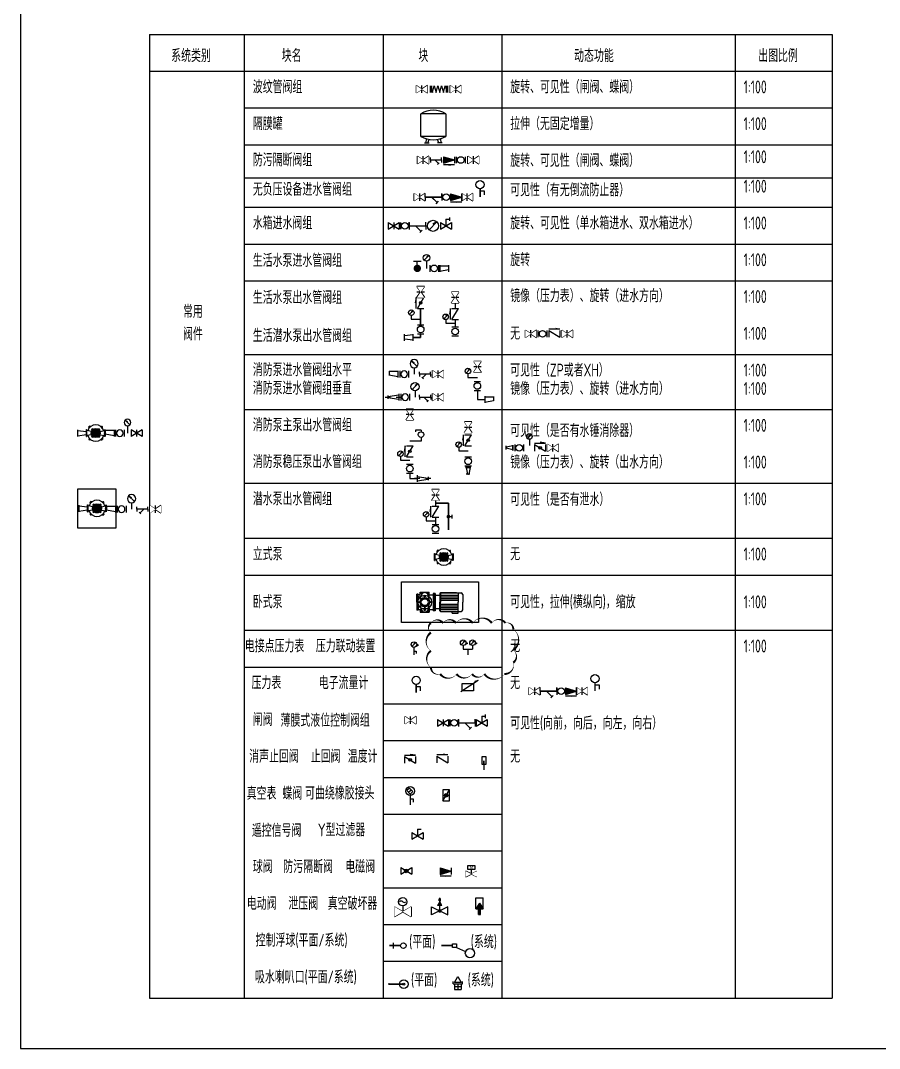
# Model space of a CAD drawing. Extents: x -973766 to 490869, y -74466 to 47007.
# Drawn here: x -497743 to -474392, y -54990 to -27044 of the extents above; entities that cross this region are included whole.
import ezdxf

# ---------------------------------------------------------------- set-up
doc = ezdxf.new("R2010")
doc.units = 0
doc.header["$LTSCALE"] = 100
doc.header["$MEASUREMENT"] = 0
for name, pattern in [('BORDER', [1.75, 0.5, -0.25, 0.5, -0.25, 0, -0.25]), ('CENTER2', [28.575, 19.05, -3.175, 3.175, -3.175]), ('DASHED', [19.05, 12.7, -6.35])]:
    doc.linetypes.add(name, pattern=pattern)
doc.layers.get('Defpoints').update_dxf_attribs({"color": 2})
for name, color, linetype in [('W-BUSH', 231, 'Continuous'), ('W-BUSH-NOTE', 231, 'Continuous'), ('W-COCR-DIMS', 131, 'Continuous'), ('W-COCR-EQPM', 130, 'Continuous'), ('W-COCR-NOTE', 140, 'Continuous'), ('W-DRAI-DIMS', 51, 'Continuous'), ('W-DRAI-EQPM', 2, 'Continuous'), ('W-DRAI-FLDR', 50, 'Continuous'), ('W-DRAI-NOTE', 50, 'Continuous'), ('W-DRIN-DIMS', 211, 'Continuous'), ('W-DRIN-EQPM', 60, 'Continuous'), ('W-DRIN-NOTE', 210, 'Continuous'), ('W-DRIN-PIPE', 180, 'Continuous'), ('W-DRIR-PIPE', 2, 'BORDER'), ('W-EQPM', 8, 'Continuous'), ('W-EQPM-ANTI', 40, 'Continuous'), ('W-FRPT-DRAI-PIPE', 4, 'DASHED'), ('W-FRPT-EXTG', 140, 'Continuous'), ('W-FRPT-HYDT', 60, 'Continuous'), ('W-FRPT-HYDT-DIMS', 61, 'Continuous'), ('W-FRPT-HYDT-EQPM', 60, 'Continuous'), ('W-FRPT-NOTE', 60, 'Continuous'), ('W-FRPT-SPRL', 60, 'Continuous'), ('W-FRPT-SPRL-DIMS', 61, 'Continuous'), ('W-FRPT-SPRL-EQPM', 60, 'Continuous'), ('W-GAS-DIMS', 201, 'Continuous'), ('W-GAS-EQPM', 200, 'Continuous'), ('W-GAS-NOTE', 200, 'Continuous'), ('W-HOLE', 231, 'Continuous'), ('W-HOLE-NOTE', 231, 'Continuous'), ('W-NOTE', 40, 'Continuous'), ('W-NOTE-NAME', 40, 'Continuous'), ('W-POST', 10, 'Continuous'), ('W-RAIN-DIMS', 61, 'Continuous'), ('W-RAIN-EQPM', 60, 'Continuous'), ('W-RAIN-NOTE', 60, 'Continuous'), ('W-RECL-DIMS', 131, 'Continuous'), ('W-RECL-EQPM', 130, 'Continuous'), ('W-RECL-NOTE', 130, 'Continuous'), ('W-SHET-IDGF', 7, 'Continuous'), ('W-SHET-PROF', 40, 'Continuous'), ('W-SHET-SHET', 7, 'Continuous'), ('W-WSUP-DIMS', 41, 'Continuous'), ('W-WSUP-EQPM', 3, 'Continuous'), ('W-WSUP-NOTE', 40, 'Continuous'), ('W-XF', 7, 'Continuous'), ('W-XR', 7, 'Continuous')]:
    doc.layers.add(name, color=color, linetype=linetype)
for name, color, linetype, lineweight in [('W-COCR-PIPE', 111, 'TH_PL19-100_YW', 30), ('W-DRAI-DOME-PIPE', 2, 'TH_PL13-100_F', 30), ('W-DRAI-SEWR-PIPE', 2, 'TH_PL18-100_W', 30), ('W-DRAI-VENT-PIPE', 5, 'TH_PL21-100_T', 30), ('W-FRPT-HYDT-PIPE', 1, 'TH_PL09-100_XH', 30), ('W-FRPT-SPRL-PIPE', 4, 'TH_PL10-100_ZP', 30), ('W-GAS-PIPE', 40, 'TH_PL12-100_Q', 30), ('W-RAIN-PIPE', 4, 'TH_PL16-100_Y', 30), ('W-RECL-PIPE', 6, 'TH_PL06-100_ZJ', 30), ('W-WSUP-COOL-PIPE', 3, 'TH_PL01-100_J', 30), ('W-WSUP-HOT-PIPE', 5, 'TH_PL02-100_R', 30), ('W-WSUP-HOTI-PIPE', 2, 'TH_PL05-100_RM', 30), ('W-WSUP-HOTR-PIPE', 4, 'TH_PL07-100_RH', 30)]:
    doc.layers.add(name, color=color, linetype=linetype, lineweight=lineweight)
doc.styles.add('CCDI_T_S01', font='')
doc.styles.add('TH-STYLE3', font='tssdeng.shx', dxfattribs={"width": 0.8, "bigfont": 'tssdchn.shx'})
doc.styles.get('CCDI_T_S01').set_extended_font_data('Font Creator Program')
doc.linetypes.add('TH_PL01-100_J', pattern='A,25,["J",TH-STYLE3,S=3,R=0,X=1.1,Y=-1.25],-3.5', length=28.5)
doc.linetypes.add('TH_PL02-100_R', pattern='A,25,["R",TH-STYLE3,S=3,R=0,X=1.1,Y=-1.25],-3.5', length=28.5)
doc.linetypes.add('TH_PL05-100_RM', pattern='A,25,["RM",TH-STYLE3,S=3,R=0,X=1,Y=-1],-6.5', length=31.5)
doc.linetypes.add('TH_PL06-100_ZJ', pattern='A,25,["ZJ",TH-STYLE3,S=3,R=0,X=1.2,Y=-1.25],-5.5', length=30.5)
doc.linetypes.add('TH_PL07-100_RH', pattern='A,25,["RH",TH-STYLE3,S=3,R=0,X=1.1,Y=-1],-6', length=31)
doc.linetypes.add('TH_PL09-100_XH', pattern='A,25,["XH",TH-STYLE3,S=3,R=0,X=1.15,Y=-1.1],-6', length=31)
doc.linetypes.add('TH_PL10-100_ZP', pattern='A,25,["ZP",TH-STYLE3,S=3,R=0,X=1.15,Y=-1.25],-6.5', length=31.5)
doc.linetypes.add('TH_PL12-100_Q', pattern='A,25,["Q",TH-STYLE3,S=3,R=0,X=1.15,Y=-1.25],-4', length=29)
doc.linetypes.add('TH_PL13-100_F', pattern='A,25,["F",TH-STYLE3,S=3,R=0,X=1.4,Y=-1.25],-3.5', length=28.5)
doc.linetypes.add('TH_PL16-100_Y', pattern='A,25,["Y",TH-STYLE3,S=3,R=0,X=1.15,Y=-1.25],-4', length=29)
doc.linetypes.add('TH_PL18-100_W', pattern='A,25,["W",TH-STYLE3,S=3,R=0,X=0.8,Y=-1.25],-3.5', length=28.5)
doc.linetypes.add('TH_PL19-100_YW', pattern='A,25,["YW",TH-STYLE3,S=3,R=0,X=0.8,Y=-1.25],-7', length=32)
doc.linetypes.add('TH_PL21-100_T', pattern='A,25,["T",TH-STYLE3,S=3,R=0,X=1.1,Y=-1.25],-3.5', length=28.5)

# ---------------------------------------------------------------- blocks, each defined once
blk = doc.blocks.new('*U201')
for p, q in [((-340, 61), (-340, 672)), ((340, 672), (-340, 672)), ((340, 672), (340, 61)), ((340, 61), (-340, 61)), ((-236, -111), (-113, -111)), ((-196, -1), (-205, -111)), ((-148, -111), (-116, -19)), ((236, -111), (113, -111)), ((148, -111), (116, -19)), ((196, -1), (205, -111))]:
    blk.add_line(p, q)
for centre, radius, start, end in [((0, 160), 615, 56.4318, 123.5682), ((0, 657), 686, 240.3029, 299.6971)]:
    blk.add_arc(centre, radius, start, end)
blk = doc.blocks.new('*U290')
for p, q in [((100, -75), (-100, 225)), ((-100, 225), (100, 225)), ((100, 225), (-100, -75)), ((-100, 75), (100, 75)), ((-100, -75), (100, -75))]:
    blk.add_line(p, q)
blk.add_wipeout([(100, 225), (-100, 225), (0, 75), (100, -75), (-100, -75), (0, 75)])
blk = doc.blocks.new('*U291')
for p, q in [((-225, 135), (75, 135)), ((-225, 90), (-225, -90)), ((-225, 90), (75, -90)), ((75, 90), (75, -90))]:
    blk.add_line(p, q)
blk.add_solid([(-45, 165), (-45, 135), (75, 135)])
blk = doc.blocks.new('可曲绕橡胶接头')
for p, q in [((0, 90), (0, -90)), ((240, 90), (240, -90))]:
    blk.add_line(p, q)
blk.add_circle((120, 0), 90)
blk = doc.blocks.new('生活潜水泵出水管阀组')
for name, p, rotation in [('*U290', (0, 1165), 180), ('可曲绕橡胶接头', (0, 540), 270)]:
    blk.add_blockref(name, p, dxfattribs=dict(rotation=rotation))
for name, p, rotation in [('*U291', (0, 815), 90), ('*U290', (0, 175), 179.9999999999999)]:
    blk.add_blockref(name, p, dxfattribs=dict(rotation=rotation))
blk = doc.blocks.new('消声止回阀')
for p, q in [((0, 126), (300, 126)), ((0, 90), (0, -90)), ((0, 90), (300, -90)), ((300, 126), (150, 150)), ((300, 90), (300, -90))]:
    blk.add_line(p, q)
blk.add_circle((150, 0), 36)
blk = doc.blocks.new('压力表2')
for p, q in [((-202, 228), (-308, 122)), ((-202, 228), (-257, 195)), ((-255, 100), (-255, 0)), ((-255, 0), (0, 0))]:
    blk.add_line(p, q)
blk.add_circle((-255, 175), 75)
blk = doc.blocks.new('*U398')
at = {"layer": 'W-WSUP-COOL-PIPE'}
for p, q in [((0, 490), (0, 40)), ((0, -200), (0, -300)), ((0, -300), (-200, -300))]:
    blk.add_line(p, q, dxfattribs=at)
at = {"layer": 'W-WSUP-EQPM'}
for p, q in [((-440, -390), (-440, -210)), ((-200, -228), (-440, -258)), ((-200, -390), (-200, -210)), ((-200, -372), (-440, -342))]:
    blk.add_line(p, q, dxfattribs=at)
at = {"layer": 'W-WSUP-EQPM', "rotation": 90}
for name, p in [('消声止回阀', (0, 490)), ('可曲绕橡胶接头', (0, -200))]:
    blk.add_blockref(name, p, dxfattribs=at)
at = {"layer": 'W-WSUP-EQPM'}
blk.add_blockref('压力表2', (0, 200), dxfattribs=at)
at = {"layer": 'W-WSUP-EQPM', "rotation": 180}
blk.add_blockref('*U290', (0, 1008), dxfattribs=at)
blk = doc.blocks.new('偏心异径管')
for p, q in [((0, 90), (0, -90)), ((0, 71), (240, 71)), ((240, 83), (240, -36)), ((0, -67), (240, -25))]:
    blk.add_line(p, q)
blk = doc.blocks.new('*U292')
for p, q in [((0, 0), (0, 65)), ((0, 0), (0, -65)), ((0, 0), (300, 0)), ((115, 0), (214, -99)), ((300, 0), (300, 65)), ((236, -77), (192, -121)), ((300, 0), (300, -65))]:
    blk.add_line(p, q)
at = {"const_width": 21.9}
for points in [[(0, 0), (300, 0)], [(115, 0), (214, -99)]]:
    blk.add_lwpolyline(points, dxfattribs=at)
blk = doc.blocks.new('*U359')
for p, q in [((510, 367), (350, 208)), ((510, 367), (427, 318)), ((430, 175), (430, 0))]:
    blk.add_line(p, q)
blk.add_circle((430, 287), 112)
for name, p in [('*U292', (-16, 0)), ('可曲绕橡胶接头', (580, 0)), ('偏心异径管', (870, 0))]:
    blk.add_blockref(name, p)
at = {"rotation": 90}
blk.add_blockref('*U290', (-145, 0), dxfattribs=at)
blk = doc.blocks.new('同心异径管')
for p, q in [((0.5, 0), (-0.5, 0)), ((0, 0.6), (0, -0.6)), ((0, 0.4), (2, 0.1)), ((2.5, 0), (1.5, 0)), ((2, 0.3), (2, -0.3)), ((0, -0.4), (2, -0.1))]:
    blk.add_line(p, q)
blk = doc.blocks.new('*U294')
for p, q in [((-135, 1420), (-285, 1420)), ((-285, 1420), (-285, 1370)), ((-135, 1420), (-135, 1370)), ((-135, 1120), (-440, 1120)), ((-135, 1220), (-135, 1120)), ((-440, 250), (-440, 100)), ((-440, 100), (-240, 100))]:
    blk.add_line(p, q)
blk.add_circle((-135, 1295), 75)
for name, p, rotation in [('*U290', (-440, 1915), 180), ('消声止回阀', (-440, 690), 90), ('可曲绕橡胶接头', (-440, 250), 90)]:
    blk.add_blockref(name, p, dxfattribs=dict(rotation=rotation))
blk.add_blockref('压力表2', (-440, 600))
at = {"xscale": 150, "yscale": 150, "zscale": 150}
blk.add_blockref('同心异径管', (-240, 100), dxfattribs=at)
blk = doc.blocks.new('*U293')
for p, q in [((0, 250), (0, 0)), ((0, 0), (200, 0))]:
    blk.add_line(p, q)
for name, p, rotation in [('*U290', (0, 965), 180), ('可曲绕橡胶接头', (0, 250), 90)]:
    blk.add_blockref(name, p, dxfattribs=dict(rotation=rotation))
blk.add_blockref('偏心异径管', (200, 0))
blk.add_blockref('压力表2', (0, 600))
blk = doc.blocks.new('截止阀')
for p, q in [((-0.5, 1), (0.5, 1)), ((0, 0), (0, 1))]:
    blk.add_line(p, q)
at = {"const_width": 0.5}
blk.add_lwpolyline([(-0.25, 0, 1), (0.25, 0, 1)], format="xyb", close=True, dxfattribs=at)
blk = doc.blocks.new('*U375')
for p, q in [((-126, 740), (-150, 590)), ((-126, 440), (-126, 740)), ((-90, 740), (90, 740)), ((-90, 440), (90, 740)), ((-90, 440), (90, 440)), ((0, 440), (0, 240))]:
    blk.add_line(p, q)
at = {"layer": 'W-DRAI-SEWR-PIPE'}
blk.add_line((350, 815), (350, 92), dxfattribs=at)
for name, p, rotation in [('*U290', (0, 1115), 180), ('可曲绕橡胶接头', (0, 0), 90)]:
    blk.add_blockref(name, p, dxfattribs=dict(rotation=rotation))
blk.add_blockref('压力表2', (0, 340))
at = {"xscale": -100, "yscale": 100, "zscale": 100, "rotation": 270}
blk.add_blockref('截止阀', (350, 454), dxfattribs=at)
blk.add_line((0, 890), (0, 740))
at = {"layer": 'W-DRAI-SEWR-PIPE'}
blk.add_line((0, 815), (350, 815), dxfattribs=at)
blk = doc.blocks.new('*U361')
at = {"layer": 'W-FRPT-HYDT-EQPM'}
for p, q in [((-72, 200), (72, 200)), ((-72, 200), (72, 200)), ((72, 200), (-72, 200)), ((-55, 200), (-16, 19)), ((48, 19), (-48, 19)), ((55, 200), (16, 19))]:
    blk.add_line(p, q, dxfattribs=at)
for p in [(0, 200), (0, 19)]:
    blk.add_point(p, dxfattribs=at)
blk.add_blockref('压力表2', (0, 650), dxfattribs=at)
at = {"layer": 'W-FRPT-HYDT-EQPM', "rotation": 90}
for name, p in [('消声止回阀', (0, 790)), ('可曲绕橡胶接头', (0, 250))]:
    blk.add_blockref(name, p, dxfattribs=at)
at = {"layer": 'W-FRPT-HYDT-EQPM', "rotation": 180}
blk.add_blockref('*U290', (0, 1365), dxfattribs=at)
blk = doc.blocks.new('立式泵')
at = {"linetype": 'Continuous'}
h = blk.add_hatch(dxfattribs=at)
h.set_pattern_fill('NET', color=256, scale=270, angle=-270, style=0)
h.set_pattern_definition([(90, (-658012.705, -679308.226), (-33.75, -4e-11), []), (180, (-658012.705, -679308.226), (4e-11, -33.75), [])])
edge = h.paths.add_edge_path()
edge.add_arc((255, 0), 122, 0, 360)
for p, q in [((0, 98), (16, 98)), ((0, -98), (0, 98)), ((0, -98), (0, 98)), ((16, -98), (16, 98)), ((16, -98), (16, 98)), ((142, 45), (16, 67)), ((84, 185), (70, 171)), ((84, 185), (70, 171)), ((75, 135), (70, 171)), ((75, 135), (70, 171)), ((83, 176), (79, 172)), ((83, 176), (79, 172)), ((79, 172), (80, 166)), ((79, 172), (80, 166)), ((80, 166), (86, 165)), ((80, 166), (86, 165)), ((88, 174), (83, 176)), ((88, 174), (83, 176)), ((120, 180), (84, 185)), ((120, 180), (84, 185)), ((86, 165), (90, 169)), ((86, 165), (90, 169)), ((90, 169), (88, 174)), ((90, 169), (88, 174)), ((158, 112), (143, 97)), ((158, 112), (143, 97)), ((143, 97), (156, 71)), ((143, 97), (156, 71)), ((156, 102), (152, 98)), ((156, 102), (152, 98)), ((152, 98), (154, 93)), ((152, 98), (154, 93)), ((154, 93), (159, 91)), ((154, 93), (159, 91)), ((162, 101), (156, 102)), ((162, 101), (156, 102)), ((184, 99), (158, 112)), ((184, 99), (158, 112)), ((159, 91), (163, 95)), ((159, 91), (163, 95)), ((163, 95), (162, 101)), ((163, 95), (162, 101)), ((352, 112), (325, 99)), ((352, 112), (325, 99)), ((348, 101), (346, 96)), ((348, 101), (346, 96)), ((346, 96), (350, 91)), ((346, 96), (350, 91)), ((353, 103), (348, 101)), ((353, 103), (348, 101)), ((350, 91), (356, 93)), ((350, 91), (356, 93)), ((366, 97), (352, 112)), ((366, 97), (352, 112)), ((357, 98), (353, 103)), ((357, 98), (353, 103)), ((354, 71), (366, 97)), ((354, 71), (366, 97)), ((356, 93), (357, 98)), ((356, 93), (357, 98)), ((368, 45), (499, 67)), ((390, 180), (425, 185)), ((390, 180), (425, 185)), ((421, 175), (420, 169)), ((421, 175), (420, 169)), ((420, 169), (424, 165)), ((420, 169), (424, 165)), ((427, 176), (421, 175)), ((427, 176), (421, 175)), ((424, 165), (429, 167)), ((424, 165), (429, 167)), ((440, 171), (425, 185)), ((440, 171), (425, 185)), ((431, 172), (427, 176)), ((431, 172), (427, 176)), ((429, 167), (431, 172)), ((429, 167), (431, 172)), ((435, 135), (440, 171)), ((435, 135), (440, 171)), ((491, 83), (491, 67)), ((491, 83), (499, 83)), ((491, 83), (499, 83)), ((491, 83), (491, 67)), ((491, 78), (499, 78)), ((491, 78), (499, 78)), ((491, 72), (499, 72)), ((491, 72), (499, 72)), ((491, 67), (499, 67)), ((491, 67), (499, 67)), ((491, 55), (499, 55)), ((491, 55), (491, 40)), ((491, 55), (491, 40)), ((491, 55), (499, 55)), ((491, 51), (499, 51)), ((491, 51), (499, 51)), ((491, 44), (499, 44)), ((491, 44), (499, 44)), ((491, 40), (499, 40)), ((491, 40), (499, 40)), ((491, 8), (499, 8)), ((491, -8), (491, 8)), ((491, -8), (491, 8)), ((491, 8), (499, 8)), ((491, 3), (499, 3)), ((491, 3), (499, 3)), ((499, -98), (499, 98)), ((499, -98), (499, 98)), ((515, -98), (515, 98)), ((515, -98), (515, 98)), ((0, -98), (16, -98)), ((142, -45), (16, -67)), ((75, -135), (70, -171)), ((75, -135), (70, -171)), ((70, -171), (84, -185)), ((70, -171), (84, -185)), ((80, -167), (79, -172)), ((80, -167), (79, -172)), ((79, -172), (83, -176)), ((79, -172), (83, -176)), ((86, -165), (80, -167)), ((86, -165), (80, -167)), ((83, -176), (88, -175)), ((83, -176), (88, -175)), ((120, -180), (84, -185)), ((120, -180), (84, -185)), ((90, -169), (86, -165)), ((90, -169), (86, -165)), ((88, -175), (90, -169)), ((88, -175), (90, -169)), ((156, -71), (143, -97)), ((156, -71), (143, -97)), ((143, -97), (158, -112)), ((143, -97), (158, -112)), ((154, -93), (152, -98)), ((154, -93), (152, -98)), ((152, -98), (156, -103)), ((152, -98), (156, -103)), ((159, -91), (154, -93)), ((159, -91), (154, -93)), ((156, -103), (162, -101)), ((156, -103), (162, -101)), ((158, -112), (184, -99)), ((158, -112), (184, -99)), ((163, -96), (159, -91)), ((163, -96), (159, -91)), ((162, -101), (163, -96)), ((162, -101), (163, -96)), ((325, -99), (352, -112)), ((325, -99), (352, -112)), ((350, -91), (346, -95)), ((350, -91), (346, -95)), ((346, -95), (348, -101)), ((346, -95), (348, -101)), ((348, -101), (353, -102)), ((348, -101), (353, -102)), ((356, -93), (350, -91)), ((356, -93), (350, -91)), ((352, -112), (366, -97)), ((352, -112), (366, -97)), ((353, -102), (357, -98)), ((353, -102), (357, -98)), ((366, -97), (354, -71)), ((366, -97), (354, -71)), ((357, -98), (356, -93)), ((357, -98), (356, -93)), ((368, -45), (499, -67)), ((390, -180), (425, -185)), ((390, -180), (425, -185)), ((424, -165), (420, -169)), ((424, -165), (420, -169)), ((420, -169), (421, -174)), ((420, -169), (421, -174)), ((421, -174), (427, -176)), ((421, -174), (427, -176)), ((429, -166), (424, -165)), ((429, -166), (424, -165)), ((425, -185), (440, -171)), ((425, -185), (440, -171)), ((427, -176), (431, -172)), ((427, -176), (431, -172)), ((431, -172), (429, -166)), ((431, -172), (429, -166)), ((435, -135), (440, -171)), ((435, -135), (440, -171)), ((491, -3), (499, -3)), ((491, -3), (499, -3)), ((491, -8), (499, -8)), ((491, -8), (499, -8)), ((491, -55), (491, -40)), ((491, -40), (499, -40)), ((491, -40), (499, -40)), ((491, -55), (491, -40)), ((491, -44), (499, -44)), ((491, -44), (499, -44)), ((491, -51), (499, -51)), ((491, -51), (499, -51)), ((491, -55), (499, -55)), ((491, -55), (499, -55)), ((491, -67), (499, -67)), ((491, -83), (491, -67)), ((491, -83), (491, -67)), ((491, -67), (499, -67)), ((491, -72), (499, -72)), ((491, -72), (499, -72)), ((491, -78), (499, -78)), ((491, -78), (499, -78)), ((491, -83), (499, -83)), ((491, -83), (499, -83))]:
    blk.add_line(p, q, dxfattribs=at)
for centre, radius in [((84, 170), 4.96), ((84, 170), 4.96), ((84, 170), 3.24), ((84, 170), 3.24), ((255, 0), 122), ((255, 0), 122), ((158, 97), 4.96), ((158, 97), 4.96), ((158, 97), 3.24), ((158, 97), 3.24), ((352, 97), 4.96), ((352, 97), 4.96), ((352, 97), 3.24), ((352, 97), 3.24), ((425, 171), 4.96), ((425, 171), 4.96), ((425, 171), 3.24), ((425, 171), 3.24), ((84, -171), 4.96), ((84, -171), 4.96), ((84, -171), 3.24), ((84, -171), 3.24), ((158, -97), 4.96), ((158, -97), 4.96), ((158, -97), 3.24), ((158, -97), 3.24), ((352, -97), 4.96), ((352, -97), 4.96), ((352, -97), 3.24), ((352, -97), 3.24), ((425, -170), 4.96), ((425, -170), 4.96), ((425, -170), 3.24), ((425, -170), 3.24)]:
    blk.add_circle(centre, radius, dxfattribs=at)
for start, end in [(16.0561, 163.7571), (16.0561, 163.7571), (196.2466, 343.9439), (196.2466, 343.9439)]:
    blk.add_arc((255, 0), 225, start, end, dxfattribs=at)
blk = doc.blocks.new('电动阀')
for p, q in [((-225, -135), (225, 135)), ((-225, 135), (-225, -135)), ((-225, 135), (225, -135)), ((0, 157), (0, 0)), ((225, 135), (225, -135))]:
    blk.add_line(p, q)
blk.add_circle((0, 270), 112)
blk.add_wipeout([(-225, 135), (-225, -135), (0, 0), (225, 135), (225, -135), (0, 0)])
for centre, start_param, end_param in [((-43, 236), 6.174581, 7.962586), ((43, 304), 3.032988, 4.820993)]:
    blk.add_ellipse(centre, major_axis=(38.7, 38.7), ratio=1, start_param=start_param, end_param=end_param)
blk = doc.blocks.new('*U303')
h = blk.add_hatch(color=256)
edge = h.paths.add_edge_path()
edge.add_ellipse((0, 75), major_axis=(-33.7, 33.7), ratio=1, start_angle=135, end_angle=315)
edge.add_ellipse((0, 75), major_axis=(33.7, 33.7), ratio=1, start_angle=45, end_angle=225)
for p, q in [((-93, -75), (93, 225)), ((-93, 225), (-93, -75)), ((93, 225), (-93, 225)), ((93, -75), (93, 225)), ((-93, -75), (93, -75))]:
    blk.add_line(p, q)
blk.add_ellipse((0, 75), major_axis=(33.7, 33.7), ratio=1, start_param=5.497787, end_param=11.780972)
blk = doc.blocks.new('防污隔断阀')
blk.add_hatch(color=256).paths.add_polyline_path([(300, -90), (300, 90), (0, 0)])
for p, q in [((0, 90), (0, -90)), ((300, 90), (0, 0)), ((300, -90), (0, 0)), ((300, 90), (300, -90)), ((300, -126), (0, -126)), ((0, -126), (150, -150))]:
    blk.add_line(p, q)
blk = doc.blocks.new('遥控信号阀')
for p, q in [((0, 90), (0, -90)), ((0, 90), (300, -90)), ((0, -90), (300, 90)), ((150, 180), (150, 0)), ((150, 180), (246, 180)), ((300, 90), (300, -90))]:
    blk.add_line(p, q)
blk = doc.blocks.new('Y型过滤器')
for p, q in [((0, 0), (0, 98)), ((0, 0), (0, -98)), ((0, 0), (450, 0)), ((172, 0), (321, -149)), ((450, 0), (450, 98)), ((354, -116), (288, -182)), ((450, 0), (450, -98))]:
    blk.add_line(p, q)
at = {"const_width": 32.8}
for points in [[(0, 0), (450, 0)], [(172, 0), (321, -149)]]:
    blk.add_lwpolyline(points, dxfattribs=at)
blk = doc.blocks.new('*U289')
for p, q in [((0, 90), (0, -90)), ((0, 90), (300, -90)), ((0, -90), (300, 90)), ((150, 90), (150, -90)), ((300, 90), (300, -90)), ((1050, 90), (1350, -90)), ((1050, -90), (1350, 90)), ((1050, 90), (1050, -90)), ((1200, 180), (1200, 0)), ((1200, 180), (1296, 180)), ((1296, 228), (1296, 132)), ((1350, 90), (1350, -90))]:
    blk.add_line(p, q)
for name, p in [('可曲绕橡胶接头', (330, 0)), ('Y型过滤器', (570, 0))]:
    blk.add_blockref(name, p)
blk = doc.blocks.new('球阀')
h = blk.add_hatch(color=256)
edge = h.paths.add_edge_path()
edge.add_arc((150, 0), 50, 0, 360)
for p, q in [((0, 90), (0, -90)), ((0, 90), (300, -90)), ((0, -90), (300, 90)), ((300, 90), (300, -90))]:
    blk.add_line(p, q)
blk.add_circle((150, 0), 50)
blk = doc.blocks.new('泄压阀')
for p, q in [((33, 309), (-33, 309)), ((33, 278), (-33, 278))]:
    blk.add_line(p, q)
blk.add_wipeout([(-225, 110), (-225, -110), (0, 0), (225, 110), (225, -110), (0, 0)])
blk.add_hatch(color=256).paths.add_polyline_path([(61, 144), (0, 246), (-61, 144)])
for p, q in [((0, 246), (0, 351)), ((0, 343), (0, 246)), ((225, 110), (-225, -110)), ((-225, -110), (-225, 110)), ((-225, 110), (225, -110)), ((0, 246), (-61, 144)), ((61, 144), (-61, 144)), ((61, 144), (0, 246)), ((0, 0), (0, 144)), ((225, -110), (225, 110))]:
    blk.add_line(p, q)
at = {"const_width": 50}
blk.add_lwpolyline([(-25, 0, 1), (25, 0, 1)], format="xyb", close=True, dxfattribs=at)
blk = doc.blocks.new('压力表')
for p, q in [((0, 169), (112, 169)), ((112, 169), (112, 56))]:
    blk.add_line(p, q)
blk.add_lwpolyline([(64, 401, 0, 45, 0), (0, 338, 0, 0, 0), (-64, 274, 0, 0, 0)], format="xyseb")
at = {"const_width": 45}
blk.add_lwpolyline([(0, 225), (0, 0)], dxfattribs=at)
blk.add_circle((0, 338), 112)
blk = doc.blocks.new('*U402')
for p, q in [((304, 343), (177, 216)), ((304, 343), (238, 304)), ((-110, 194), (90, 194)), ((-10, -6), (-10, 194)), ((240, 190), (240, -6)), ((326, 84), (326, -96)), ((566, 84), (566, -96)), ((602, 84), (602, -96)), ((602, 60), (842, 60)), ((842, 84), (842, -96)), ((602, -79), (842, -36))]:
    blk.add_line(p, q)
at = {"const_width": 100}
blk.add_lwpolyline([(-60, -6, 1), (40, -6, 1)], format="xyb", close=True, dxfattribs=at)
for centre in [(240, 280), (446, -6)]:
    blk.add_circle(centre, 90)
blk = doc.blocks.new('*U373')
for p, q in [((0, 90), (0, -90)), ((0, 90), (300, -90)), ((0, -90), (300, 90)), ((150, 90), (150, -90)), ((300, 90), (300, -90)), ((1326, 106), (1114, -106)), ((1326, 106), (1217, 41)), ((1420, 90), (1720, -90)), ((1420, -90), (1720, 90)), ((1420, 90), (1420, -90)), ((1570, 180), (1570, 0)), ((1570, 180), (1666, 180)), ((1666, 228), (1666, 132)), ((1720, 90), (1720, -90))]:
    blk.add_line(p, q)
blk.add_circle((1220, 0), 150)
for name, p in [('可曲绕橡胶接头', (330, 0)), ('Y型过滤器', (570, 0))]:
    blk.add_blockref(name, p)
blk = doc.blocks.new('*U304')
at = {"rotation": 90}
blk.add_blockref('*U290', (350, 0), dxfattribs=at)
at = {"xscale": -1}
blk.add_blockref('防污隔断阀', (1125, 0), dxfattribs=at)
blk.add_blockref('可曲绕橡胶接头', (1175, 0))
blk.add_blockref('*U292', (475, 0))
at = {"rotation": 90}
blk.add_blockref('*U290', (1715, 0), dxfattribs=at)
blk = doc.blocks.new('真空破坏器')
h = blk.add_hatch(color=256)
h.paths.add_polyline_path([(-102, 159), (98, 159), (-2, 309)])
h.paths.add_polyline_path([(23, 159), (-27, 159), (-27, 0), (23, 0)])
for p, q in [((-102, 159), (-102, 450)), ((-102, 450), (98, 450)), ((-2, 309), (-102, 159)), ((-2, 309), (98, 159)), ((98, 159), (98, 450)), ((-102, 159), (98, 159)), ((-27, 0), (-27, 159)), ((-27, 0), (23, 0)), ((23, 0), (23, 159))]:
    blk.add_line(p, q)
blk = doc.blocks.new('*U309')
for p, q in [((-225, -107), (75, 47)), ((75, -107), (-225, 47)), ((-225, 47), (-225, -107)), ((-170, 203), (20, 203)), ((-170, 90), (-170, 203)), ((20, 90), (-170, 90)), ((-75, 90), (-75, -30)), ((20, 203), (20, 90))]:
    blk.add_line(p, q)
at = {"style": 'CCDI_T_S01', "width": 0.7}
blk.add_text('M', height=83.3, dxfattribs=at).set_placement((-109, 107))
blk.add_wipeout([(75, -107), (75, 47), (-75, -30), (-225, -107), (-225, 47), (-75, -30)])
blk = doc.blocks.new('浮球阀')
blk.add_line((100, 75), (100, -75))
blk.add_circle((375, 0), 75)
at = {"layer": 'W-WSUP-COOL-PIPE'}
blk.add_line((0, 0), (300, 0), dxfattribs=at)
blk = doc.blocks.new('浮球阀系统')
blk.add_line((408, -52), (658, -156))
blk.add_lwpolyline([(300, 52), (408, 52), (408, -52), (300, -52)], close=True)
blk.add_circle((774, -204), 125)
at = {"layer": 'W-WSUP-COOL-PIPE'}
blk.add_line((0, 0), (300, 0), dxfattribs=at)
blk = doc.blocks.new('吸水喇叭口')
for radius in [120, 30]:
    blk.add_circle((400, 0), radius)
at = {"layer": 'W-WSUP-COOL-PIPE'}
blk.add_line((0, 0), (400, 0), dxfattribs=at)
blk = doc.blocks.new('吸水喇叭口系统')
for p, q in [((-128, -196), (-128, -136)), ((-128, -196), (128, -196)), ((-90, -196), (-90, -346)), ((-90, -271), (90, -271)), ((0, -196), (0, -346)), ((90, -196), (90, -346)), ((128, -196), (128, -136)), ((-90, -346), (90, -346))]:
    blk.add_line(p, q)
blk.add_lwpolyline([(-90, -156), (0, 0), (90, -156)], close=True)
blk = doc.blocks.new('*U225')
for p, q in [((-93217, -76544), (-93217, -76724)), ((-93182, -76544), (-93182, -76724)), ((-93157, -76724), (-93107, -76544)), ((-93107, -76544), (-93057, -76724)), ((-93057, -76724), (-93007, -76544)), ((-93007, -76544), (-92957, -76724)), ((-93007, -76544), (-92957, -76724)), ((-92957, -76724), (-92907, -76544)), ((-92957, -76724), (-92907, -76544)), ((-92907, -76544), (-92857, -76724)), ((-92907, -76544), (-92857, -76724)), ((-92857, -76724), (-92807, -76544)), ((-92857, -76724), (-92807, -76544)), ((-92807, -76544), (-92782, -76634)), ((-92782, -76544), (-92782, -76724)), ((-92747, -76544), (-92747, -76724)), ((-93182, -76635), (-93157, -76724))]:
    blk.add_line(p, q)
blk = doc.blocks.new('*U306')
at = {"rotation": 90}
for p in [(90, 0), (1010, 0)]:
    blk.add_blockref('*U290', p, dxfattribs=at)
blk.add_blockref('*U225', (93457, 76634))
blk = doc.blocks.new('电子流量计')
for p, q in [((280, 286), (-192, -28)), ((280, 286), (193, 257)), ((-150, 0), (-150, 200)), ((-150, 200), (150, 200)), ((150, 0), (-150, 0)), ((150, 200), (150, 0)), ((193, 257), (185, 223))]:
    blk.add_line(p, q)
blk = doc.blocks.new('压力联动装置')
for p, q in [((-74, 378), (-180, 272)), ((-74, 378), (-129, 345)), ((-16, 295), (-59, 295)), ((-52, 325), (-16, 325)), ((-16, 325), (-16, 295)), ((180, 378), (74, 272)), ((180, 378), (126, 345)), ((238, 295), (196, 295)), ((202, 325), (238, 325)), ((238, 325), (238, 295)), ((-127, 250), (-127, 150)), ((-127, 150), (127, 150)), ((0, 150), (0, 0)), ((127, 250), (127, 150))]:
    blk.add_line(p, q)
for centre in [(-127, 325), (127, 325)]:
    blk.add_circle(centre, 75)
at = {"layer": 'Defpoints'}
blk.add_lwpolyline([(-1003, 860, 0, 60, -0.520567), (-672, 860, 0, 60, -0.520567), (-320, 860, 0, 60, -0.520567), (134, 860, 0, 60, -0.520567), (651, 860, 0, 60, -0.520567), (1022, 860, 0, 60, -0.520567), (1234, 691, 0, 60, -0.520567), (1234, 124, 0, 60, -0.520567), (1234, -216, 0, 60, -0.520567), (994, -523, 0, 60, -0.520567), (448, -523, 0, 60, -0.520567), (114, -523, 0, 60, -0.520567), (-307, -523, 0, 60, -0.520567), (-752, -523, 0, 60, -0.520567), (-1003, -345, 0, 60, -0.520567), (-1003, 106, 0, 60, -0.520567), (-1003, 602, 0, 60, -0.520567)], format="xyseb", close=True, dxfattribs=at)
blk = doc.blocks.new('电接点压力表')
for p, q in [((53, 328), (-53, 222)), ((53, 328), (-2, 295)), ((0, 200), (0, 0)), ((0, 100), (60, 100)), ((60, 100), (60, 30)), ((111, 245), (69, 245)), ((75, 275), (111, 275)), ((111, 275), (111, 245))]:
    blk.add_line(p, q)
blk.add_circle((0, 275), 75)
blk = doc.blocks.new('真空表')
for p, q in [((-21, 453), (-92, 382)), ((-92, 382), (0, 290)), ((-46, 336), (25, 407)), ((71, 361), (-21, 453)), ((0, 290), (71, 361)), ((0, 290), (0, 0)), ((0, 162), (83, 162)), ((83, 162), (83, 70))]:
    blk.add_line(p, q)
blk.add_ellipse((0, 371), major_axis=(85.3, 85.3), ratio=1, start_param=5.497787, end_param=11.780972)
blk = doc.blocks.new('温度计')
for p, q in [((-51, 218), (51, 218)), ((-51, 0), (-51, 218)), ((51, 0), (-51, 0)), ((0, 0), (0, 100)), ((0, 100), (0, -142)), ((51, 218), (51, 0))]:
    blk.add_line(p, q)
blk = doc.blocks.new('*U241')
at = {"layer": 'W-NOTE'}
blk.add_lwpolyline([(0, 0), (1146, 0), (1146, 574), (0, 574)], close=True, dxfattribs=at)
blk = doc.blocks.new('*U295')
for p, q in [((-126, 740), (-150, 590)), ((-126, 440), (-126, 740)), ((-90, 740), (90, 740)), ((-90, 440), (90, 740)), ((-90, 440), (90, 440)), ((0, 440), (0, 240))]:
    blk.add_line(p, q)
for name, p, rotation in [('*U290', (0, 1115), 180), ('可曲绕橡胶接头', (0, 0), 90)]:
    blk.add_blockref(name, p, dxfattribs=dict(rotation=rotation))
blk.add_blockref('压力表2', (0, 340))
blk.add_line((0, 890), (0, 740))
blk = doc.blocks.new('卧式泵1')
for p, q in [((-90148, -90892), (-88048, -90892)), ((-90148, -91992), (-90148, -90892)), ((-88048, -90892), (-88048, -91992)), ((-89692, -91228), (-89723, -91228)), ((-89723, -91442), (-89723, -91228)), ((-89692, -91384), (-89692, -91228)), ((-89692, -91232), (-89635, -91232)), ((-89692, -91282), (-89681, -91282)), ((-89692, -91293), (-89675, -91293)), ((-89692, -91302), (-89675, -91302)), ((-89692, -91312), (-89681, -91312)), ((-89681, -91282), (-89681, -91312)), ((-89675, -91293), (-89675, -91302)), ((-89635, -91276), (-89635, -91166)), ((-89635, -91166), (-89392, -91166)), ((-89635, -91276), (-89601, -91276)), ((-89601, -91232), (-89601, -91276)), ((-89521, -91166), (-89521, -91181)), ((-89506, -91182), (-89506, -91166)), ((-89430, -91226), (-89395, -91226)), ((-89426, -91232), (-89426, -91276)), ((-89416, -91226), (-89416, -91282)), ((-89395, -91297), (-89395, -91226)), ((-89395, -91276), (-89392, -91276)), ((-89392, -91276), (-89392, -91166)), ((-89392, -91245), (-89285, -91245)), ((-89285, -91209), (-89285, -91674)), ((-89257, -91209), (-89285, -91209)), ((-89257, -91209), (-89257, -91674)), ((-89229, -91209), (-89257, -91209)), ((-89229, -91209), (-89229, -91674)), ((-89102, -91262), (-89229, -91262)), ((-89102, -91202), (-89083, -91190)), ((-89102, -91202), (-89102, -91442)), ((-89083, -91190), (-88523, -91190)), ((-88650, -91190), (-89083, -91190)), ((-89083, -91190), (-89083, -91442)), ((-89083, -91250), (-88600, -91250)), ((-89083, -91299), (-88600, -91299)), ((-89083, -91342), (-88600, -91342)), ((-88600, -91190), (-88600, -91442)), ((-88477, -91232), (-88477, -91442)), ((-89723, -91442), (-89723, -91656)), ((-89692, -91656), (-89723, -91656)), ((-89692, -91499), (-89692, -91656)), ((-89692, -91572), (-89681, -91572)), ((-89692, -91582), (-89675, -91582)), ((-89692, -91591), (-89675, -91591)), ((-89692, -91602), (-89681, -91602)), ((-89635, -91652), (-89692, -91652)), ((-89681, -91602), (-89681, -91572)), ((-89675, -91591), (-89675, -91582)), ((-89601, -91630), (-89635, -91630)), ((-89635, -91630), (-89635, -91717)), ((-89601, -91608), (-89601, -91652)), ((-89536, -91629), (-89536, -91659)), ((-89536, -91659), (-89491, -91659)), ((-89521, -91633), (-89527, -91644)), ((-89527, -91644), (-89521, -91654)), ((-89521, -91633), (-89505, -91633)), ((-89521, -91654), (-89505, -91654)), ((-89513, -91630), (-89513, -91657)), ((-89505, -91633), (-89500, -91644)), ((-89500, -91644), (-89505, -91654)), ((-89491, -91629), (-89491, -91659)), ((-89429, -91658), (-89395, -91658)), ((-89426, -91608), (-89426, -91652)), ((-89416, -91602), (-89416, -91658)), ((-89395, -91658), (-89395, -91587)), ((-89395, -91608), (-89392, -91608)), ((-89395, -91608), (-89392, -91608)), ((-89392, -91608), (-89392, -91717)), ((-89392, -91638), (-89285, -91638)), ((-89102, -91622), (-89229, -91622)), ((-89102, -91682), (-89102, -91442)), ((-89083, -91389), (-88600, -91389)), ((-89083, -91694), (-89083, -91442)), ((-89083, -91495), (-88600, -91495)), ((-89083, -91542), (-88600, -91542)), ((-89083, -91584), (-88600, -91584)), ((-89083, -91634), (-88600, -91634)), ((-88600, -91745), (-88600, -91442)), ((-88477, -91652), (-88477, -91442)), ((-89635, -91717), (-89392, -91717)), ((-89521, -91708), (-89521, -91708)), ((-89521, -91717), (-89521, -91708)), ((-89506, -91717), (-89521, -91717)), ((-89506, -91708), (-89506, -91717)), ((-89257, -91674), (-89285, -91674)), ((-89229, -91674), (-89257, -91674)), ((-89102, -91682), (-89083, -91694)), ((-88650, -91694), (-89083, -91694)), ((-89083, -91694), (-88523, -91694)), ((-88763, -91745), (-88763, -91694)), ((-88763, -91745), (-88600, -91745)), ((-88600, -91737), (-88600, -91737)), ((-88048, -91992), (-90148, -91992))]:
    blk.add_line(p, q)
for centre, radius in [((-89513, -91442), 188), ((-89513, -91442), 128), ((-89625, -91330), 13.5), ((-89603, -91206), 10.5), ((-89513, -91442), 93.8), ((-89513, -91284), 13.5), ((-89423, -91206), 10.5), ((-89402, -91330), 13.5), ((-89671, -91442), 13.5), ((-89625, -91553), 13.5), ((-89513, -91551), 13.5), ((-89513, -91599), 13.5), ((-89513, -91644), 13.2), ((-89402, -91553), 13.5), ((-89356, -91442), 13.5), ((-89603, -91678), 10.5), ((-89423, -91678), 10.5)]:
    blk.add_circle(centre, radius)
for centre, radius, start, end in [((-89513, -91282), 101, 29.7336, 150.2664), ((-88541, -91256), 68.8, 20.6629, 74.4968), ((-89513, -91612), 96.2, 204.4837, 335.5163), ((-88541, -91628), 68.8, 285.5032, 339.3371)]:
    blk.add_arc(centre, radius, start, end)
blk = doc.blocks.new('*U322')
for p, q in [((-695, 367), (-855, 208)), ((-695, 367), (-778, 318)), ((-775, 175), (-775, 0))]:
    blk.add_line(p, q)
blk.add_circle((-775, 287), 112)
at = {"xscale": -150, "yscale": 150, "zscale": 150}
blk.add_blockref('同心异径管', (-1215, 0), dxfattribs=at)
at = {"extrusion": (0, 0, -1), "zscale": -1}
blk.add_blockref('可曲绕橡胶接头', (925, 0), dxfattribs=at)
blk.add_blockref('*U292', (-650, 0))
at = {"extrusion": (0, 0, -1), "zscale": -1, "rotation": 90}
blk.add_blockref('*U290', (225, 0), dxfattribs=at)
blk = doc.blocks.new('消防泵稳压泵出水管阀组-水平')
for p, q in [((684, 358), (578, 252)), ((684, 358), (629, 326)), ((181, 55), (0, 16)), ((0, -48), (0, 48)), ((181, 72), (181, -72)), ((181, 72), (181, -72)), ((181, -72), (181, 72)), ((231, 90), (231, -90)), ((471, 90), (471, -90)), ((631, 230), (631, 57)), ((771, 126), (1071, 126)), ((771, 90), (771, -90)), ((771, 90), (1071, -90)), ((1071, 126), (921, 150)), ((1071, 90), (1071, -90)), ((1421, 100), (1121, -100)), ((1121, -100), (1121, 100)), ((1121, 100), (1421, -100)), ((1271, -100), (1271, 100)), ((1421, -100), (1421, 100)), ((181, -55), (0, -16))]:
    blk.add_line(p, q)
for centre, radius in [((631, 305), 75), ((351, 0), 90), ((921, 0), 36)]:
    blk.add_circle(centre, radius)
for p in [(0, 0), (181, 0)]:
    blk.add_point(p)
blk.add_wipeout([(1121, 100), (1121, -100), (1271, 0), (1421, 100), (1421, -100), (1271, 0)])
blk = doc.blocks.new('*U369')
at = {"rotation": 90}
for p in [(225, 0), (1515, 0)]:
    blk.add_blockref('*U290', p, dxfattribs=at)
blk.add_blockref('可曲绕橡胶接头', (750, 0))
for name, p in [('压力表', (1790, 0)), ('Y型过滤器', (300, 0))]:
    blk.add_blockref(name, p)
at = {"xscale": -1}
blk.add_blockref('防污隔断阀', (1290, 0), dxfattribs=at)
blk = doc.blocks.new('*U401')
for p, q in [((314, 350), (186, 222)), ((314, 350), (248, 311)), ((-150, 90), (-150, -90)), ((-150, 90), (150, -90)), ((-150, -90), (150, 90)), ((0, 90), (0, -90)), ((150, 90), (150, -90)), ((250, 196), (250, 0)), ((336, 90), (336, -90)), ((576, 90), (576, -90)), ((612, 90), (612, -90)), ((612, 66), (852, 66)), ((852, 90), (852, -90)), ((612, -72), (852, -30))]:
    blk.add_line(p, q)
for centre in [(250, 286), (456, 0)]:
    blk.add_circle(centre, 90)
blk = doc.blocks.new('同心变径')
for p, q in [((-240, 90), (-240, -90)), ((-240, 72), (0, 42)), ((0, 90), (0, -90)), ((-240, -72), (0, -42))]:
    blk.add_line(p, q)

msp = doc.modelspace()

# ---------------------------------------------------------------- linework, layer by layer
for p, q in [((-494237.21, -27420.44), (-475680.95, -27420.44)), ((-494237.21, -27420.44), (-494237.21, -53620.44)), ((-491660.21, -27420.44), (-491660.21, -53620.44)), ((-487880.73, -27420.44), (-487880.73, -53620.44)), ((-484662.13, -27420.44), (-484662.13, -53620.44)), ((-478317.47, -27420.44), (-478317.47, -53620.44)), ((-475680.95, -27420.44), (-475680.95, -53620.44)), ((-494237.21, -28420.44), (-475680.95, -28420.44)), ((-491660.21, -29420.44), (-475680.95, -29420.44)), ((-491660.21, -30420.44), (-475680.95, -30420.44)), ((-491660.21, -32120.44), (-475680.95, -32120.44)), ((-491660.21, -33120.44), (-475680.95, -33120.44)), ((-491660.21, -34120.44), (-475680.95, -34120.44)), ((-491660.21, -36120.44), (-475680.95, -36120.44)), ((-491660.21, -41120.44), (-475680.95, -41120.44)), ((-491660.21, -42120.44), (-475680.95, -42120.44)), ((-491660.21, -43620.44), (-475680.95, -43620.44)), ((-491660.21, -44620.44), (-484662.13, -44620.44)), ((-487880.73, -45620.44), (-484662.13, -45620.44)), ((-487880.73, -46620.44), (-484662.13, -46620.44)), ((-487880.73, -47620.44), (-484662.13, -47620.44)), ((-487880.73, -48620.44), (-484662.13, -48620.44)), ((-487880.73, -49620.44), (-484662.13, -49620.44)), ((-487880.73, -50620.44), (-484662.13, -50620.44)), ((-487880.73, -51620.44), (-484662.13, -51620.44)), ((-487880.73, -52620.44), (-484662.13, -52620.44)), ((-494237.21, -53620.44), (-475680.95, -53620.44))]:
    msp.add_line(p, q)
at = {"layer": 'W-BUSH'}
msp.add_point((-487724.19, -53242.92), dxfattribs=at)
at = {"layer": 'W-BUSH-NOTE'}
msp.add_point((-487724.19, -53242.92), dxfattribs=at)
at = {"layer": 'W-COCR-DIMS'}
msp.add_point((-487724.19, -53242.92), dxfattribs=at)
at = {"layer": 'W-COCR-EQPM'}
msp.add_point((-487724.19, -53242.92), dxfattribs=at)
at = {"layer": 'W-COCR-NOTE'}
msp.add_point((-487724.19, -53242.92), dxfattribs=at)
at = {"layer": 'W-COCR-PIPE'}
msp.add_point((-487724.19, -53242.92), dxfattribs=at)
at = {"layer": 'W-DRAI-DIMS'}
msp.add_point((-487724.19, -53242.92), dxfattribs=at)
at = {"layer": 'W-DRAI-DOME-PIPE'}
msp.add_point((-487724.19, -53242.92), dxfattribs=at)
at = {"layer": 'W-DRAI-EQPM'}
msp.add_point((-487724.19, -53242.92), dxfattribs=at)
at = {"layer": 'W-DRAI-FLDR'}
msp.add_point((-487724.19, -53242.92), dxfattribs=at)
at = {"layer": 'W-DRAI-NOTE'}
msp.add_point((-487724.19, -53242.92), dxfattribs=at)
at = {"layer": 'W-DRAI-VENT-PIPE'}
msp.add_point((-487724.19, -53242.92), dxfattribs=at)
at = {"layer": 'W-DRIN-DIMS'}
msp.add_point((-487724.19, -53242.92), dxfattribs=at)
at = {"layer": 'W-DRIN-EQPM'}
msp.add_point((-487724.19, -53242.92), dxfattribs=at)
at = {"layer": 'W-DRIN-NOTE'}
msp.add_point((-487724.19, -53242.92), dxfattribs=at)
at = {"layer": 'W-DRIN-PIPE'}
msp.add_point((-487724.19, -53242.92), dxfattribs=at)
at = {"layer": 'W-DRIR-PIPE'}
msp.add_point((-487724.19, -53242.92), dxfattribs=at)
at = {"layer": 'W-EQPM'}
msp.add_point((-487724.19, -53242.92), dxfattribs=at)
at = {"layer": 'W-EQPM-ANTI'}
msp.add_point((-487724.19, -53242.92), dxfattribs=at)
at = {"layer": 'W-FRPT-DRAI-PIPE'}
msp.add_point((-487724.19, -53242.92), dxfattribs=at)
at = {"layer": 'W-FRPT-EXTG'}
msp.add_point((-487724.19, -53242.92), dxfattribs=at)
at = {"layer": 'W-FRPT-HYDT'}
msp.add_point((-487724.19, -53242.92), dxfattribs=at)
at = {"layer": 'W-FRPT-HYDT-DIMS'}
msp.add_point((-487724.19, -53242.92), dxfattribs=at)
at = {"layer": 'W-FRPT-HYDT-EQPM'}
msp.add_point((-487724.19, -53242.92), dxfattribs=at)
at = {"layer": 'W-FRPT-HYDT-PIPE'}
msp.add_point((-487724.19, -53242.92), dxfattribs=at)
at = {"layer": 'W-FRPT-NOTE'}
msp.add_point((-487724.19, -53242.92), dxfattribs=at)
at = {"layer": 'W-FRPT-SPRL'}
msp.add_point((-487724.19, -53242.92), dxfattribs=at)
at = {"layer": 'W-FRPT-SPRL-DIMS'}
msp.add_point((-487724.19, -53242.92), dxfattribs=at)
at = {"layer": 'W-FRPT-SPRL-EQPM'}
msp.add_point((-487724.19, -53242.92), dxfattribs=at)
at = {"layer": 'W-FRPT-SPRL-PIPE'}
msp.add_point((-487724.19, -53242.92), dxfattribs=at)
at = {"layer": 'W-GAS-DIMS'}
msp.add_point((-487724.19, -53242.92), dxfattribs=at)
at = {"layer": 'W-GAS-EQPM'}
msp.add_point((-487724.19, -53242.92), dxfattribs=at)
at = {"layer": 'W-GAS-NOTE'}
msp.add_point((-487724.19, -53242.92), dxfattribs=at)
at = {"layer": 'W-GAS-PIPE'}
msp.add_point((-487724.19, -53242.92), dxfattribs=at)
at = {"layer": 'W-HOLE'}
msp.add_point((-487724.19, -53242.92), dxfattribs=at)
at = {"layer": 'W-HOLE-NOTE'}
msp.add_point((-487724.19, -53242.92), dxfattribs=at)
at = {"layer": 'W-NOTE'}
msp.add_point((-487724.19, -53242.92), dxfattribs=at)
at = {"layer": 'W-NOTE-NAME'}
msp.add_point((-487724.19, -53242.92), dxfattribs=at)
at = {"layer": 'W-POST'}
msp.add_line((-494237.21, -53620.44), (-491660.21, -53620.44), dxfattribs=at)
at = {"layer": 'W-RAIN-DIMS'}
msp.add_point((-487724.19, -53242.92), dxfattribs=at)
at = {"layer": 'W-RAIN-EQPM'}
msp.add_point((-487724.19, -53242.92), dxfattribs=at)
at = {"layer": 'W-RAIN-NOTE'}
msp.add_point((-487724.19, -53242.92), dxfattribs=at)
at = {"layer": 'W-RAIN-PIPE'}
msp.add_point((-487724.19, -53242.92), dxfattribs=at)
at = {"layer": 'W-RECL-DIMS'}
msp.add_point((-487724.19, -53242.92), dxfattribs=at)
at = {"layer": 'W-RECL-EQPM'}
msp.add_point((-487724.19, -53242.92), dxfattribs=at)
at = {"layer": 'W-RECL-NOTE'}
msp.add_point((-487724.19, -53242.92), dxfattribs=at)
at = {"layer": 'W-RECL-PIPE'}
msp.add_point((-487724.19, -53242.92), dxfattribs=at)
at = {"layer": 'W-SHET-IDGF'}
msp.add_point((-487724.19, -53242.92), dxfattribs=at)
at = {"layer": 'W-SHET-PROF'}
msp.add_point((-487724.19, -53242.92), dxfattribs=at)
at = {"layer": 'W-SHET-SHET'}
msp.add_point((-487724.19, -53242.92), dxfattribs=at)
at = {"layer": 'W-WSUP-COOL-PIPE'}
msp.add_point((-487724.19, -53242.92), dxfattribs=at)
at = {"layer": 'W-WSUP-DIMS'}
msp.add_point((-487724.19, -53242.92), dxfattribs=at)
at = {"layer": 'W-WSUP-EQPM'}
msp.add_point((-487724.19, -53242.92), dxfattribs=at)
at = {"layer": 'W-WSUP-HOT-PIPE'}
msp.add_point((-487724.19, -53242.92), dxfattribs=at)
at = {"layer": 'W-WSUP-HOTI-PIPE'}
msp.add_point((-487724.19, -53242.92), dxfattribs=at)
at = {"layer": 'W-WSUP-HOTR-PIPE'}
msp.add_point((-487724.19, -53242.92), dxfattribs=at)
at = {"layer": 'W-WSUP-NOTE'}
msp.add_point((-487724.19, -53242.92), dxfattribs=at)
at = {"layer": 'W-XF'}
msp.add_point((-487724.19, -53242.92), dxfattribs=at)
at = {"layer": 'W-XR'}
msp.add_point((-487724.19, -53242.92), dxfattribs=at)

# ---------------------------------------------------------------- block references
for name, p in [('*U306', (-486845.5, -28911.56)), ('*U201', (-486520.95, -30256.19)), ('立式泵', (-495953.71, -38259.18)), ('立式泵', (-486490.16, -41628.99)), ('卧式泵1', (-397241.88, 48585.13)), ('压力联动装置', (-485582.42, -44285.58)), ('电接点压力表', (-487048.68, -44285.58)), ('压力表', (-486987.58, -45320.44)), ('电子流量计', (-485582.42, -45270.44)), ('消声止回阀', (-487301.06, -47146.51)), ('*U291', (-486200.71, -47134.09)), ('温度计', (-485144.83, -47274.09)), ('真空表', (-487151.06, -48363.37)), ('*U303', (-486170.71, -48183.99)), ('遥控信号阀', (-487100.79, -49209.17)), ('*U309', (-485415.72, -50217.48)), ('球阀', (-487408.04, -50164.66)), ('电动阀', (-487352.29, -51272.64)), ('泄压阀', (-486347.44, -51249.79)), ('浮球阀系统', (-486299.84, -52195.86)), ('吸水喇叭口系统', (-485857.68, -53038.67)), ('吸水喇叭口', (-487724.19, -53242.92))]:
    msp.add_blockref(name, p)
at = {"rotation": 90}
msp.add_blockref('*U290', (-487062.58, -46068.05), dxfattribs=at)
at = {"xscale": -1}
msp.add_blockref('防污隔断阀', (-486036.75, -50167.48), dxfattribs=at)
at = {"linetype": 'CENTER2'}
for name, p in [('真空破坏器', (-485265.72, -51349.79)), ('浮球阀', (-487709.63, -52195.86))]:
    msp.add_blockref(name, p, dxfattribs=at)
at = {"layer": 'W-FRPT-HYDT-EQPM'}
for name, p in [('*U293', (-485323.89, -37349.34)), ('*U294', (-486720.21, -39596.34)), ('*U361', (-485576.04, -39396.81)), ('同心变径', (-495919.98, -40306.62)), ('立式泵', (-495919.98, -40306.62))]:
    msp.add_blockref(name, p, dxfattribs=at)
at = {"layer": 'W-WSUP-EQPM'}
for name, p in [('*U304', (-487071.83, -30835.34)), ('*U373', (-487747.79, -32625.16)), ('*U402', (-486945.9, -33775.64)), ('*U398', (-486865.18, -35360.39)), ('同心变径', (-495953.71, -38259.18)), ('*U289', (-486404.25, -46139.95))]:
    msp.add_blockref(name, p, dxfattribs=at)
at = {"layer": 'W-WSUP-EQPM', "rotation": 270}
msp.add_blockref('生活潜水泵出水管阀组', (-483968.67, -35561.15), dxfattribs=at)
at = {"layer": 'W-WSUP-EQPM', "xscale": -1}
msp.add_blockref('*U401', (-494586.85, -38259.18), dxfattribs=at)

# ---------------------------------------------------------------- texts
at = {"layer": 'W-NOTE', "style": 'TH-STYLE3', "width": 0.7}
for s, p in [('系统类别', (-493647.61, -28173.69)), ('块名', (-490641.44, -28173.69)), ('块', (-486926.56, -28173.69)), ('动态功能', (-482693.34, -28173.69)), ('出图比例', (-477689.57, -28173.69)), ('波纹管阀组', (-491428.77, -29023.32)), ('旋转、可见性（闸阀、蝶阀）', (-484430.69, -29023.32)), ('1:100', (-478086.04, -29023.32)), ('隔膜罐', (-491428.77, -30023.32)), ('拉伸（无固定增量）', (-484430.69, -30023.32)), ('1:100', (-478086.04, -30023.32)), ('防污隔断阀组', (-491428.77, -31008.17)), ('旋转、可见性（闸阀、蝶阀）', (-484430.69, -31023.32)), ('1:100', (-478086.04, -30922.39)), ('无负压设备进水管阀组', (-491428.77, -31809.1)), ('可见性（有无倒流防止器）', (-484430.69, -31824.26)), ('1:100', (-478086.04, -31723.32)), ('水箱进水阀组', (-491428.77, -32723.32)), ('旋转、可见性（单水箱进水、双水箱进水）', (-484430.69, -32723.32)), ('1:100', (-478086.04, -32723.32)), ('生活水泵进水管阀组', (-491428.77, -33740.84)), ('旋转', (-484430.69, -33723.32)), ('1:100', (-478086.04, -33723.32)), ('生活水泵出水管阀组', (-491428.77, -34749.38)), ('镜像（压力表）、旋转（进水方向）', (-484430.69, -34701.87)), ('1:100', (-478086.04, -34723.32)), ('常用', (-493326.42, -35130.76)), ('阀件', (-493326.42, -35742.23)), ('生活潜水泵出水管阀组', (-491428.77, -35784.39)), ('无', (-484430.69, -35723.32)), ('1:100', (-478086.04, -35723.32)), ('消防泵进水管阀组水平', (-491428.77, -36713.42)), ('可见性（ZP或者XH）', (-484430.69, -36723.32)), ('1:100', (-478086.04, -36723.32)), ('消防泵进水管阀组垂直', (-491428.77, -37213.42)), ('镜像（压力表）、旋转（进水方向）', (-484430.69, -37223.32)), ('1:100', (-478086.04, -37223.32)), ('消防泵主泵出水管阀组', (-491428.77, -38213.42)), ('可见性（是否有水锤消除器）', (-484430.69, -38365.45)), ('1:100', (-478086.04, -38223.32)), ('消防泵稳压泵出水管阀组', (-491428.77, -39213.42)), ('镜像（压力表）、旋转（出水方向）', (-484430.69, -39223.32)), ('1:100', (-478086.04, -39223.32)), ('潜水泵出水管阀组', (-491428.77, -40223.32)), ('可见性（是否有泄水）', (-484430.69, -40239.45)), ('1:100', (-478086.04, -40223.32)), ('立式泵', (-491428.77, -41723.32)), ('无', (-484430.69, -41723.32)), ('1:100', (-478086.04, -41723.32)), ('卧式泵', (-491428.77, -43023.32)), ('可见性，拉伸(横纵向)，缩放', (-484430.69, -43023.32)), ('1:100', (-478086.04, -43023.32)), ('电接点压力表', (-491645.8, -44223.32)), ('压力联动装置', (-489715.08, -44223.32)), ('无', (-484430.69, -44223.32)), ('1:100', (-478086.04, -44223.32)), ('压力表', (-491462.64, -45223.32)), ('电子流量计', (-489635.4, -45223.32)), ('无', (-484430.69, -45223.32)), ('闸阀', (-491428.77, -46223.32)), ('薄膜式液位控制阀组', (-490673.8, -46244.66)), ('可见性(向前，向后，向左，向右）', (-484430.69, -46319.12)), ('消声止回阀', (-491525.96, -47223.32)), ('止回阀', (-489852.4, -47223.32)), ('温度计', (-488846.99, -47223.32)), ('无', (-484430.69, -47223.32)), ('真空表', (-491593.89, -48230.41)), ('蝶阀', (-490621.88, -48230.41)), ('可曲绕橡胶接头', (-490007.61, -48223.42)), ('遥控信号阀', (-491455.58, -49238.44)), ('Y型过滤器', (-489660.11, -49223.32)), ('球阀', (-491428.77, -50223.32)), ('防污隔断阀', (-490599.22, -50223.32)), ('电磁阀', (-488913.73, -50223.32)), ('电动阀', (-491590.33, -51223.32)), ('泄压阀', (-490460.45, -51223.32)), ('真空破坏器', (-489390.97, -51223.32)), ('控制浮球(平面/系统)', (-491349.74, -52223.32)), ('(平面)', (-487178.63, -52266.23)), ('(系统)', (-485503.83, -52266.23)), ('吸水喇叭口(平面/系统)', (-491369.28, -53223.32)), ('(平面)', (-487127.52, -53305.54)), ('(系统)', (-485587, -53305.54))]:
    msp.add_text(s, height=350, dxfattribs=at).set_placement(p)

# ---------------------------------------------------------------- next in the draw order: linework, layer by layer
for p, q in [((-491660.21, -37620.44), (-475680.95, -37620.44)), ((-491660.21, -39620.44), (-475680.95, -39620.44))]:
    msp.add_line(p, q)

# ---------------------------------------------------------------- next in the draw order: block references
at = {"layer": 'W-DRAI-EQPM'}
msp.add_blockref('*U375', (-486462.2, -40984.45), dxfattribs=at)
at = {"layer": 'W-FRPT-HYDT-EQPM', "xscale": -1}
msp.add_blockref('*U359', (-486612.72, -36660.04), dxfattribs=at)

# ---------------------------------------------------------------- next in the draw order: block references
at = {"layer": 'W-NOTE', "xscale": 100, "yscale": 100, "zscale": 100}
msp.add_blockref('*U241', (-497742.62, -54990.5), dxfattribs=at)

# ---------------------------------------------------------------- next in the draw order: block references
at = {"layer": 'W-FRPT-HYDT-EQPM'}
for name, p in [('*U322', (-486242.72, -37285.58)), ('消防泵稳压泵出水管阀组-水平', (-484539.91, -38658.64))]:
    msp.add_blockref(name, p, dxfattribs=at)
at = {"layer": 'W-FRPT-HYDT-EQPM', "xscale": -1}
msp.add_blockref('*U359', (-494295.11, -40330.14), dxfattribs=at)
at = {"layer": 'W-WSUP-EQPM'}
for name, p in [('*U369', (-487040.25, -31842.9)), ('*U295', (-485928.74, -35615.31)), ('*U369', (-483915.51, -45274.13))]:
    msp.add_blockref(name, p, dxfattribs=at)

# ---------------------------------------------------------------- next in the draw order: linework, layer by layer
msp.add_line((-491660.21, -31319.51), (-475680.95, -31319.51))
at = {"layer": 'W-FRPT-HYDT-EQPM'}
msp.add_lwpolyline([(-496190.25, -40831.62), (-495140.25, -40831.62), (-495140.25, -39781.62), (-496190.25, -39781.62)], close=True, dxfattribs=at)

doc.saveas('drawing.dxf')
